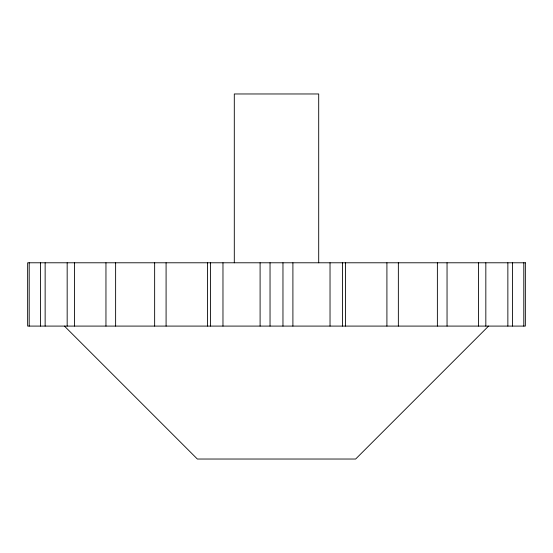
<?xml version="1.0" encoding="UTF-8"?>
<svg xmlns="http://www.w3.org/2000/svg" width="553" height="553" viewBox="0 0 553 553"><rect width="100%" height="100%" fill="white"/><g stroke="black" fill="none" stroke-linecap="round" stroke-linejoin="round"><path stroke-width="0.83" d="M488.575 326.09L355.634 459.031L197.366 459.031L64.425 326.09M523.795 262.786L523.795 326.09M512.444 262.786L512.444 326.09M507.861 262.786L507.861 326.09M485.831 262.786L485.831 326.09M478.49 262.786L478.49 326.09M447.045 262.786L447.045 326.09M437.375 262.786L437.375 326.09M398.354 262.786L398.354 326.09M386.913 262.786L386.913 326.09M345.549 262.786L345.549 326.09M342.577 262.786L342.577 326.09M330.03 262.786L330.03 326.09M318.701 262.786L318.701 93.969L234.299 93.969L234.299 262.786M292.903 262.786L292.903 326.09M282.963 262.786L282.963 326.09M270.037 262.786L270.037 326.09M260.097 262.786L260.097 326.09M222.97 262.786L222.97 326.09M210.423 262.786L210.423 326.09M207.451 262.786L207.451 326.09M166.087 262.786L166.087 326.09M154.646 262.786L154.646 326.09M115.625 262.786L115.625 326.09M105.955 262.786L105.955 326.09M74.51 262.786L74.51 326.09M67.169 262.786L67.169 326.09M45.139 262.786L45.139 326.09M40.556 262.786L40.556 326.09M29.205 262.786L29.205 326.09M525.35 262.786L27.65 262.786L27.65 326.09L525.35 326.09L525.35 262.786"/></g></svg>
